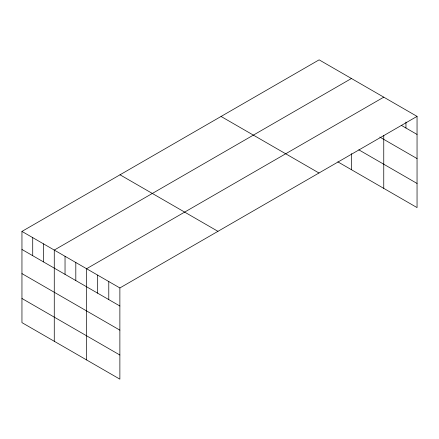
<?xml version="1.0" encoding="UTF-8"?>
<svg xmlns="http://www.w3.org/2000/svg" width="439" height="439" viewBox="0 0 439 439"><rect width="100%" height="100%" fill="white"/><g stroke="black" fill="none" stroke-linecap="round" stroke-linejoin="round"><path stroke-width="0.66" d="M21.95 231.413L119.874 287.951L119.874 379.159L21.95 322.621L21.95 231.413L319.126 59.841L417.05 116.379L417.05 207.587L337.832 161.854M351.441 78.499L54.266 250.071L54.266 341.279M383.757 97.156L86.582 268.728L86.582 359.936M119.874 287.951L417.05 116.379M401.279 125.329L417.05 134.438M379.784 137.061L417.05 158.578M358.811 149.825L417.05 183.447M221.058 116.461L318.983 172.999M120.017 174.793L217.942 231.331M21.95 249.473L119.874 306.005M21.95 273.612L119.874 330.15M21.95 298.482L119.874 355.019M405.954 122.009L405.954 128.029M383.757 135.327L383.757 188.364M351.441 153.617L351.441 169.706M108.779 281.542L108.779 299.601M97.677 275.132L97.677 293.192M75.81 262.506L75.81 280.565M65.038 256.288L65.038 274.348M43.494 243.848L43.494 261.907M32.722 237.631L32.722 255.69"/></g></svg>
